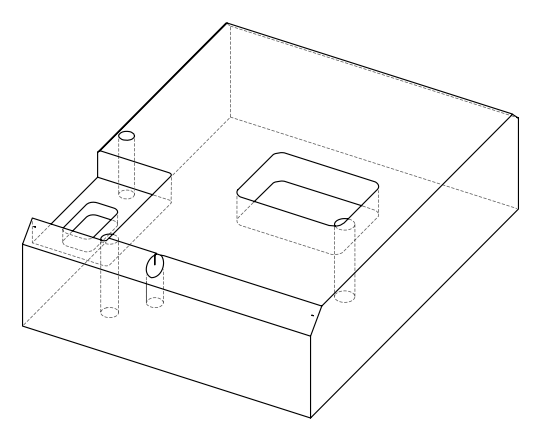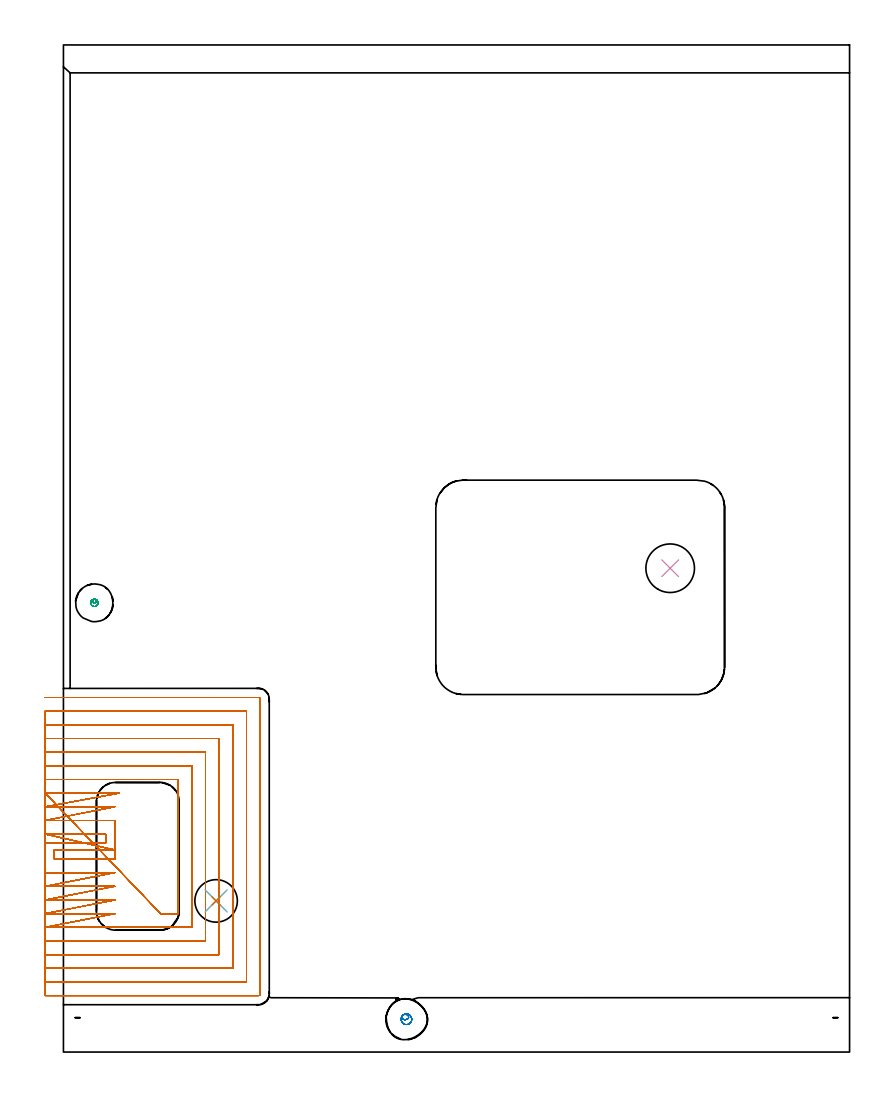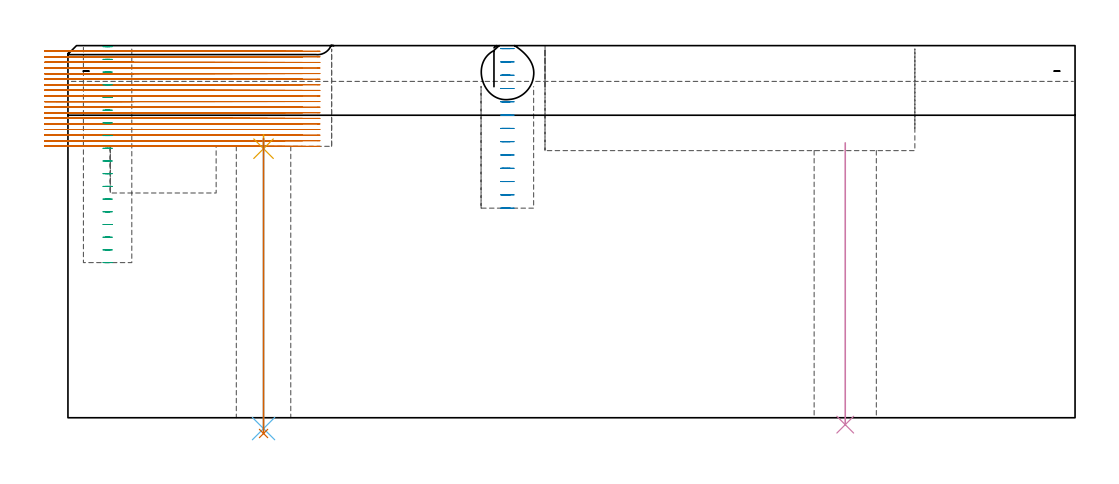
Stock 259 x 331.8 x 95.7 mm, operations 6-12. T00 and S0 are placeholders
(PLAN: 12 operations, 8 tool changes, 137.8 min)
(1 AREA_MILL | FG_CHAMFER_SURFACE | UGT0205_001 | 1.78 min | 504 mm3)
(2 AREA_MILL_1 | FG_CHAMFER_SURFACE_1 | UGT0205_001 | 14.05 min | 41470 mm3)
(3 AREA_MILL_2 | FG_CHAMFER_SURFACE_2 | UGT0205_001 | 8.46 min | 10955 mm3)
(4 MILL_RECTANGULAR_POCKET | POCKET_RECTANGULAR_STRAIGHT | NXT0201_010 | Follow Part, ap 2.5, ae 75% | 6.78 min | 48876 mm3)
(5 MILL_RECTANGULAR_POCKET_1 | POCKET_RECTANGULAR_STRAIGHT_1 | UGT0201_008 | Follow Part, ap 4, ae 75% | 8.29 min | 179433 mm3)
(6 MILL_SLOT | SLOT_PARTIAL_RECTANGULAR | NXT0201_008 | Follow Part, ap 1.5, ae 75% | 95.73 min | 149307 mm3)
(7 MILL_BLIND_HOLE_FROM_SOLID_MATERIAL | STEP1POCKET | NXT0201_010 | Spiral | 0.9 min | 4962 mm3)
(8 MILL_BLIND_HOLE_FROM_SOLID_MATERIAL_1 | STEP1POCKET_1 | NXT0201_010 | Spiral | 0.83 min | 6745 mm3)
(9 INDEXABLE_INSERT_DRILL_THROUGH_HOLE_FROM_SOLID | STEP1HOLE | NXT0302_003 | 0.3 min | 13794 mm3)
(10 SPOT_DRILL | STEP1HOLE_1 | NXT0321_9005460120000 | 0.04 min | 8 mm3)
(11 DRILL_THROUGH_HOLE_INTO_CENTER | STEP1HOLE_1 | NXT0301_042 | 0.31 min | 2741 mm3)
(12 DRILL_TO_ENLARGE_THROUGH_HOLE | STEP1HOLE_1 | NXT0301_104 | 0.31 min | 7993 mm3)
(TOOL UGT0205_001 | Chamfer Mill 20 x 3 x 45 deg. | D20 FL50 Z2)
(TOOL NXT0201_010 | ENDMILL 10mm [2P460-1000-NA 1630] | D10 FL30 Z6)
(TOOL UGT0201_008 | End Mill 16 mm | D16 FL32 Z4)
(TOOL NXT0201_008 | ENDMILL 6mm [2P460-0600-NA 1630] | D6 FL26 Z6)
(TOOL NXT0302_003 | Index. Insert Drill 16mm [880-D1600L20-05] | D16 PA176 FL80 Z2)
(TOOL NXT0321_9005460120000 | NC Spot Drill, 142deg, 12mm, Carbide, Uncoated | D12 PA142 FL30 Z2)
(TOOL NXT0301_042 | Carbide Drill 7.1mm [860.1-0710-057A1-MM 2214] | D7.1 PA140 FL85 Z2)
(TOOL NXT0301_104 | Carbide Drill 14mm [860.1-1400-112A1-MM 2214] | D14 PA140 FL123 Z2)
(OP 6 MILL_SLOT)
G17 G21 G94 G90
T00 M6
G54
G17 G0 G90 X-6. Y68.8 S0 M3
G43 Z105.7 H1
Z94.261
G94 G1 X-3. F250.
X13.9 F500.
Y71.8
X-3.
X-6. F250.
X16.9 Y66.6 F500.
X13.9 F250.
X-3. F500.
Y63.6
X13.9
X16.9 F250.
Y76.3 F500.
X13.9 F250.
X-3. F500.
X-6. F250.
X16.9 Y80.8 F500.
X13.9 F250.
X-3. F500.
X-6. F250.
X18.393 Y85.3 F500.
X15.393 F250.
X-3. F500.
X-6. F250.
X31.991 Y45.6 F500.
X34.991 F250.
X37.8 F500.
Y89.8
X-3.
X-6. F250.
Y59.1
X-3.
X13.9 F500.
X16.9 F250.
X-6. Y54.6 F500.
X-3. F250.
X13.9 F500.
X16.9 F250.
X-6. Y50.1 F500.
X-3. F250.
X13.9 F500.
X16.9 F250.
X-6. Y45.6 F500.
X-3. F250.
X14.008 F500.
X17.008 F250.
X-6. Y41.1 F500.
X-3. F250.
X42.3 F500.
Y94.3
X-3.
X-6. F250.
Y36.6
X-3.
X46.8 F500.
Y98.8
X-3.
X-6. F250.
Y32.1
X-3.
X51.3 F500.
Y103.3
X-3.
X-6. F250.
Y27.6
X-3.
X55.8 F500.
Y107.8
X-3.
X-6. F250.
Y23.1
X-3.
X60.3 F500.
Y112.3
X-3.
X-6. F250.
Y18.6
X-3.
X64.3 F500.
G3 X64.8 Y19.1 R0.5
G1 Y116.3
G3 X64.3 Y116.8 R0.5
G1 X-3.
X-6. F250.
G0 Y68.8 Z92.822
G1 X-3.
X13.9 F500.
Y71.8
X-3.
X-6. F250.
X16.9 Y66.6 F500.
X13.9 F250.
X-3. F500.
Y63.6
X13.9
X16.9 F250.
Y76.3 F500.
X13.9 F250.
X-3. F500.
X-6. F250.
X16.9 Y80.8 F500.
X13.9 F250.
X-3. F500.
X-6. F250.
X18.393 Y85.3 F500.
X15.393 F250.
X-3. F500.
X-6. F250.
X31.991 Y45.6 F500.
X34.991 F250.
X37.8 F500.
Y89.8
X-3.
X-6. F250.
Y59.1
X-3.
X13.9 F500.
X16.9 F250.
X-6. Y54.6 F500.
X-3. F250.
X13.9 F500.
X16.9 F250.
X-6. Y50.1 F500.
X-3. F250.
X13.9 F500.
X16.9 F250.
X-6. Y45.6 F500.
X-3. F250.
X14.008 F500.
X17.008 F250.
X-6. Y41.1 F500.
X-3. F250.
X42.3 F500.
Y94.3
X-3.
X-6. F250.
Y36.6
X-3.
X46.8 F500.
Y98.8
X-3.
X-6. F250.
Y32.1
X-3.
X51.3 F500.
Y103.3
X-3.
X-6. F250.
Y27.6
X-3.
X55.8 F500.
Y107.8
X-3.
X-6. F250.
Y23.1
X-3.
X60.3 F500.
Y112.3
X-3.
X-6. F250.
Y18.6
X-3.
X64.3 F500.
G3 X64.8 Y19.1 R0.5
G1 Y116.3
G3 X64.3 Y116.8 R0.5
G1 X-3.
X-6. F250.
G0 Y68.8 Z91.383
G1 X-3.
X13.9 F500.
Y71.8
X-3.
X-6. F250.
X16.9 Y66.6 F500.
X13.9 F250.
X-3. F500.
Y63.6
X13.9
X16.9 F250.
Y76.3 F500.
X13.9 F250.
X-3. F500.
X-6. F250.
X16.9 Y80.8 F500.
X13.9 F250.
X-3. F500.
X-6. F250.
X18.393 Y85.3 F500.
X15.393 F250.
X-3. F500.
X-6. F250.
X31.991 Y45.6 F500.
X34.991 F250.
X37.8 F500.
Y89.8
X-3.
X-6. F250.
Y59.1
X-3.
X13.9 F500.
X16.9 F250.
X-6. Y54.6 F500.
X-3. F250.
X13.9 F500.
X16.9 F250.
X-6. Y50.1 F500.
X-3. F250.
X13.9 F500.
X16.9 F250.
X-6. Y45.6 F500.
X-3. F250.
X14.008 F500.
X17.008 F250.
X-6. Y41.1 F500.
X-3. F250.
X42.3 F500.
Y94.3
X-3.
X-6. F250.
Y36.6
X-3.
X46.8 F500.
Y98.8
X-3.
X-6. F250.
Y32.1
X-3.
X51.3 F500.
Y103.3
X-3.
X-6. F250.
Y27.6
X-3.
X55.8 F500.
Y107.8
X-3.
X-6. F250.
Y23.1
X-3.
X60.3 F500.
Y112.3
X-3.
X-6. F250.
Y18.6
X-3.
X64.3 F500.
G3 X64.8 Y19.1 R0.5
G1 Y116.3
G3 X64.3 Y116.8 R0.5
G1 X-3.
X-6. F250.
G0 Y68.8 Z89.944
G1 X-3.
X13.9 F500.
Y71.8
X-3.
X-6. F250.
X16.9 Y66.6 F500.
X13.9 F250.
X-3. F500.
Y63.6
X13.9
X16.9 F250.
Y76.3 F500.
X13.9 F250.
X-3. F500.
X-6. F250.
X16.9 Y80.8 F500.
X13.9 F250.
X-3. F500.
X-6. F250.
X18.393 Y85.3 F500.
X15.393 F250.
X-3. F500.
X-6. F250.
X31.991 Y45.6 F500.
X34.991 F250.
X37.8 F500.
Y89.8
X-3.
X-6. F250.
Y59.1
X-3.
X13.9 F500.
X16.9 F250.
X-6. Y54.6 F500.
X-3. F250.
X13.9 F500.
X16.9 F250.
X-6. Y50.1 F500.
X-3. F250.
X13.9 F500.
X16.9 F250.
X-6. Y45.6 F500.
X-3. F250.
X14.008 F500.
X17.008 F250.
X-6. Y41.1 F500.
X-3. F250.
X42.3 F500.
Y94.3
X-3.
X-6. F250.
Y36.6
X-3.
X46.8 F500.
Y98.8
X-3.
X-6. F250.
Y32.1
X-3.
X51.3 F500.
Y103.3
X-3.
X-6. F250.
Y27.6
X-3.
X55.8 F500.
Y107.8
X-3.
X-6. F250.
Y23.1
X-3.
X60.3 F500.
Y112.3
X-3.
X-6. F250.
Y18.6
X-3.
X64.3 F500.
G3 X64.8 Y19.1 R0.5
G1 Y116.3
G3 X64.3 Y116.8 R0.5
G1 X-3.
X-6. F250.
G0 Y68.8 Z88.505
G1 X-3.
X13.9 F500.
Y71.8
X-3.
X-6. F250.
X16.9 Y66.6 F500.
X13.9 F250.
X-3. F500.
Y63.6
X13.9
X16.9 F250.
Y76.3 F500.
X13.9 F250.
X-3. F500.
X-6. F250.
X16.9 Y80.8 F500.
X13.9 F250.
X-3. F500.
X-6. F250.
X18.393 Y85.3 F500.
X15.393 F250.
X-3. F500.
X-6. F250.
X31.991 Y45.6 F500.
X34.991 F250.
X37.8 F500.
Y89.8
X-3.
X-6. F250.
Y59.1
X-3.
X13.9 F500.
X16.9 F250.
X-6. Y54.6 F500.
X-3. F250.
X13.9 F500.
X16.9 F250.
X-6. Y50.1 F500.
X-3. F250.
X13.9 F500.
X16.9 F250.
X-6. Y45.6 F500.
X-3. F250.
X14.008 F500.
X17.008 F250.
X-6. Y41.1 F500.
X-3. F250.
X42.3 F500.
Y94.3
X-3.
X-6. F250.
Y36.6
X-3.
X46.8 F500.
Y98.8
X-3.
X-6. F250.
Y32.1
X-3.
X51.3 F500.
Y103.3
X-3.
X-6. F250.
Y27.6
X-3.
X55.8 F500.
Y107.8
X-3.
X-6. F250.
Y23.1
X-3.
X60.3 F500.
Y112.3
X-3.
X-6. F250.
Y18.6
X-3.
X64.3 F500.
G3 X64.8 Y19.1 R0.5
G1 Y116.3
G3 X64.3 Y116.8 R0.5
G1 X-3.
X-6. F250.
G0 Y68.8 Z87.067
G1 X-3.
X13.9 F500.
Y71.8
X-3.
X-6. F250.
X16.9 Y66.6 F500.
X13.9 F250.
X-3. F500.
Y63.6
X13.9
X16.9 F250.
Y76.3 F500.
X13.9 F250.
X-3. F500.
X-6. F250.
X16.9 Y80.8 F500.
X13.9 F250.
X-3. F500.
X-6. F250.
X18.393 Y85.3 F500.
X15.393 F250.
X-3. F500.
X-6. F250.
X31.991 Y45.6 F500.
X34.991 F250.
X37.8 F500.
Y89.8
X-3.
X-6. F250.
Y59.1
X-3.
X13.9 F500.
X16.9 F250.
X-6. Y54.6 F500.
X-3. F250.
X13.9 F500.
X16.9 F250.
X-6. Y50.1 F500.
X-3. F250.
X13.9 F500.
X16.9 F250.
X-6. Y45.6 F500.
X-3. F250.
X14.008 F500.
X17.008 F250.
X-6. Y41.1 F500.
X-3. F250.
X42.3 F500.
Y94.3
X-3.
X-6. F250.
Y36.6
X-3.
X46.8 F500.
Y98.8
X-3.
X-6. F250.
Y32.1
X-3.
X51.3 F500.
Y103.3
X-3.
X-6. F250.
Y27.6
X-3.
X55.8 F500.
Y107.8
X-3.
X-6. F250.
Y23.1
X-3.
X60.3 F500.
Y112.3
X-3.
X-6. F250.
Y18.6
X-3.
X64.3 F500.
G3 X64.8 Y19.1 R0.5
G1 Y116.3
G3 X64.3 Y116.8 R0.5
G1 X-3.
X-6. F250.
G0 Y68.8 Z85.628
G1 X-3.
X13.9 F500.
Y71.8
X-3.
X-6. F250.
X16.9 Y66.6 F500.
X13.9 F250.
X-3. F500.
Y63.6
X13.9
X16.9 F250.
Y76.3 F500.
X13.9 F250.
X-3. F500.
X-6. F250.
X16.9 Y80.8 F500.
X13.9 F250.
X-3. F500.
X-6. F250.
X18.393 Y85.3 F500.
X15.393 F250.
X-3. F500.
X-6. F250.
X31.991 Y45.6 F500.
X34.991 F250.
X37.8 F500.
Y89.8
X-3.
X-6. F250.
Y59.1
X-3.
X13.9 F500.
X16.9 F250.
X-6. Y54.6 F500.
X-3. F250.
X13.9 F500.
X16.9 F250.
X-6. Y50.1 F500.
X-3. F250.
X13.9 F500.
X16.9 F250.
X-6. Y45.6 F500.
X-3. F250.
X14.008 F500.
X17.008 F250.
X-6. Y41.1 F500.
X-3. F250.
X42.3 F500.
Y94.3
X-3.
X-6. F250.
Y36.6
X-3.
X46.8 F500.
Y98.8
X-3.
X-6. F250.
Y32.1
X-3.
X51.3 F500.
Y103.3
X-3.
X-6. F250.
Y27.6
X-3.
X55.8 F500.
Y107.8
X-3.
X-6. F250.
Y23.1
X-3.
X60.3 F500.
Y112.3
X-3.
X-6. F250.
Y18.6
X-3.
X64.3 F500.
G3 X64.8 Y19.1 R0.5
G1 Y116.3
G3 X64.3 Y116.8 R0.5
G1 X-3.
X-6. F250.
G0 Y68.8 Z84.189
G1 X-3.
X13.9 F500.
Y71.8
X-3.
X-6. F250.
X16.9 Y66.6 F500.
X13.9 F250.
X-3. F500.
Y63.6
X13.9
X16.9 F250.
Y76.3 F500.
X13.9 F250.
X-3. F500.
X-6. F250.
X16.9 Y80.8 F500.
X13.9 F250.
X-3. F500.
X-6. F250.
X18.393 Y85.3 F500.
X15.393 F250.
X-3. F500.
X-6. F250.
X31.991 Y45.6 F500.
X34.991 F250.
X37.8 F500.
Y89.8
X-3.
X-6. F250.
Y59.1
X-3.
X13.9 F500.
X16.9 F250.
X-6. Y54.6 F500.
X-3. F250.
X13.9 F500.
X16.9 F250.
X-6. Y50.1 F500.
X-3. F250.
X13.9 F500.
X16.9 F250.
X-6. Y45.6 F500.
X-3. F250.
X14.008 F500.
X17.008 F250.
X-6. Y41.1 F500.
X-3. F250.
X42.3 F500.
Y94.3
X-3.
X-6. F250.
Y36.6
X-3.
X46.8 F500.
Y98.8
X-3.
X-6. F250.
Y32.1
X-3.
X51.3 F500.
Y103.3
X-3.
X-6. F250.
Y27.6
X-3.
X55.8 F500.
Y107.8
X-3.
X-6. F250.
Y23.1
X-3.
X60.3 F500.
Y112.3
X-3.
X-6. F250.
Y18.6
X-3.
X64.3 F500.
G3 X64.8 Y19.1 R0.5
G1 Y116.3
G3 X64.3 Y116.8 R0.5
G1 X-3.
X-6. F250.
G0 Y68.8 Z82.75
G1 X-3.
X13.9 F500.
Y71.8
X-3.
X-6. F250.
X16.9 Y66.6 F500.
X13.9 F250.
X-3. F500.
Y63.6
X13.9
X16.9 F250.
Y76.3 F500.
X13.9 F250.
X-3. F500.
X-6. F250.
X16.9 Y80.8 F500.
X13.9 F250.
X-3. F500.
X-6. F250.
X18.393 Y85.3 F500.
X15.393 F250.
X-3. F500.
X-6. F250.
X31.991 Y45.6 F500.
X34.991 F250.
X37.8 F500.
Y89.8
X-3.
X-6. F250.
Y59.1
X-3.
X13.9 F500.
X16.9 F250.
X-6. Y54.6 F500.
X-3. F250.
X13.9 F500.
X16.9 F250.
X-6. Y50.1 F500.
X-3. F250.
X13.9 F500.
X16.9 F250.
X-6. Y45.6 F500.
X-3. F250.
X14.008 F500.
X17.008 F250.
X-6. Y41.1 F500.
X-3. F250.
X42.3 F500.
Y94.3
X-3.
X-6. F250.
Y36.6
X-3.
X46.8 F500.
Y98.8
X-3.
X-6. F250.
Y32.1
X-3.
X51.3 F500.
Y103.3
X-3.
X-6. F250.
Y27.6
X-3.
X55.8 F500.
Y107.8
X-3.
X-6. F250.
Y23.1
X-3.
X60.3 F500.
Y112.3
X-3.
X-6. F250.
Y18.6
X-3.
X64.3 F500.
G3 X64.8 Y19.1 R0.5
G1 Y116.3
G3 X64.3 Y116.8 R0.5
G1 X-3.
X-6. F250.
G0 Y68.8 Z81.311
G1 X-3.
X13.9 F500.
Y71.8
X-3.
X-6. F250.
X16.9 Y66.6 F500.
X13.9 F250.
X-3. F500.
Y63.6
X13.9
X16.9 F250.
Y76.3 F500.
X13.9 F250.
X-3. F500.
X-6. F250.
X16.9 Y80.8 F500.
X13.9 F250.
X-3. F500.
X-6. F250.
X18.393 Y85.3 F500.
X15.393 F250.
X-3. F500.
X-6. F250.
X31.991 Y45.6 F500.
X34.991 F250.
X37.8 F500.
Y89.8
X-3.
X-6. F250.
Y59.1
X-3.
X13.9 F500.
X16.9 F250.
X-6. Y54.6 F500.
X-3. F250.
X13.9 F500.
X16.9 F250.
X-6. Y50.1 F500.
X-3. F250.
X13.9 F500.
X16.9 F250.
X-6. Y45.6 F500.
X-3. F250.
X14.008 F500.
X17.008 F250.
X-6. Y41.1 F500.
X-3. F250.
X42.3 F500.
Y94.3
X-3.
X-6. F250.
Y36.6
X-3.
X46.8 F500.
Y98.8
X-3.
X-6. F250.
Y32.1
X-3.
X51.3 F500.
Y103.3
X-3.
X-6. F250.
Y27.6
X-3.
X55.8 F500.
Y107.8
X-3.
X-6. F250.
Y23.1
X-3.
X60.3 F500.
Y112.3
X-3.
X-6. F250.
Y18.6
X-3.
X64.3 F500.
G3 X64.8 Y19.1 R0.5
G1 Y116.3
G3 X64.3 Y116.8 R0.5
G1 X-3.
X-6. F250.
G0 Y68.8 Z79.872
G1 X-3.
X13.9 F500.
Y71.8
X-3.
X-6. F250.
X16.9 Y66.6 F500.
X13.9 F250.
X-3. F500.
Y63.6
X13.9
X16.9 F250.
Y76.3 F500.
X13.9 F250.
X-3. F500.
X-6. F250.
X16.9 Y80.8 F500.
X13.9 F250.
X-3. F500.
X-6. F250.
X18.393 Y85.3 F500.
X15.393 F250.
X-3. F500.
X-6. F250.
X31.991 Y45.6 F500.
X34.991 F250.
X37.8 F500.
Y89.8
X-3.
X-6. F250.
Y59.1
X-3.
X13.9 F500.
X16.9 F250.
X-6. Y54.6 F500.
X-3. F250.
X13.9 F500.
X16.9 F250.
X-6. Y50.1 F500.
X-3. F250.
X13.9 F500.
X16.9 F250.
X-6. Y45.6 F500.
X-3. F250.
X14.008 F500.
X17.008 F250.
X-6. Y41.1 F500.
X-3. F250.
X42.3 F500.
Y94.3
X-3.
X-6. F250.
Y36.6
X-3.
X46.8 F500.
Y98.8
X-3.
X-6. F250.
Y32.1
X-3.
X51.3 F500.
Y103.3
X-3.
X-6. F250.
Y27.6
X-3.
X55.8 F500.
Y107.8
X-3.
X-6. F250.
Y23.1
X-3.
X60.3 F500.
Y112.3
X-3.
X-6. F250.
Y18.6
X-3.
X64.3 F500.
G3 X64.8 Y19.1 R0.5
G1 Y116.3
G3 X64.3 Y116.8 R0.5
G1 X-3.
X-6. F250.
G0 Y68.8 Z78.433
G1 X-3.
X13.9 F500.
Y71.8
X-3.
X-6. F250.
X16.9 Y66.6 F500.
X13.9 F250.
X-3. F500.
Y63.6
X13.9
X16.9 F250.
Y76.3 F500.
X13.9 F250.
X-3. F500.
X-6. F250.
X16.9 Y80.8 F500.
X13.9 F250.
X-3. F500.
X-6. F250.
X18.393 Y85.3 F500.
X15.393 F250.
X-3. F500.
X-6. F250.
X31.991 Y45.6 F500.
X34.991 F250.
X37.8 F500.
Y89.8
X-3.
X-6. F250.
Y59.1
X-3.
X13.9 F500.
X16.9 F250.
X-6. Y54.6 F500.
X-3. F250.
X13.9 F500.
X16.9 F250.
X-6. Y50.1 F500.
X-3. F250.
X13.9 F500.
X16.9 F250.
X-6. Y45.6 F500.
X-3. F250.
X14.008 F500.
X17.008 F250.
X-6. Y41.1 F500.
X-3. F250.
X42.3 F500.
Y94.3
X-3.
X-6. F250.
Y36.6
X-3.
X46.8 F500.
Y98.8
X-3.
X-6. F250.
Y32.1
X-3.
X51.3 F500.
Y103.3
X-3.
X-6. F250.
Y27.6
X-3.
X55.8 F500.
Y107.8
X-3.
X-6. F250.
Y23.1
X-3.
X60.3 F500.
Y112.3
X-3.
X-6. F250.
Y18.6
X-3.
X64.3 F500.
G3 X64.8 Y19.1 R0.5
G1 Y116.3
G3 X64.3 Y116.8 R0.5
G1 X-3.
X-6. F250.
G0 Y68.8 Z76.994
G1 X-3.
X13.9 F500.
Y71.8
X-3.
X-6. F250.
X16.9 Y66.6 F500.
X13.9 F250.
X-3. F500.
Y63.6
X13.9
X16.9 F250.
Y76.3 F500.
X13.9 F250.
X-3. F500.
X-6. F250.
X16.9 Y80.8 F500.
X13.9 F250.
X-3. F500.
X-6. F250.
X18.393 Y85.3 F500.
X15.393 F250.
X-3. F500.
X-6. F250.
X31.991 Y45.6 F500.
X34.991 F250.
X37.8 F500.
Y89.8
X-3.
X-6. F250.
Y59.1
X-3.
X13.9 F500.
X16.9 F250.
X-6. Y54.6 F500.
X-3. F250.
X13.9 F500.
X16.9 F250.
X-6. Y50.1 F500.
X-3. F250.
X13.9 F500.
X16.9 F250.
X-6. Y45.6 F500.
X-3. F250.
X14.008 F500.
X17.008 F250.
X-6. Y41.1 F500.
X-3. F250.
X42.3 F500.
Y94.3
X-3.
X-6. F250.
Y36.6
X-3.
X46.8 F500.
Y98.8
X-3.
X-6. F250.
Y32.1
X-3.
X51.3 F500.
Y103.3
X-3.
X-6. F250.
Y27.6
X-3.
X55.8 F500.
Y107.8
X-3.
X-6. F250.
Y23.1
X-3.
X60.3 F500.
Y112.3
X-3.
X-6. F250.
Y18.6
X-3.
X64.3 F500.
G3 X64.8 Y19.1 R0.5
G1 Y116.3
G3 X64.3 Y116.8 R0.5
G1 X-3.
X-6. F250.
G0 Y68.8 Z75.556
G1 X-3.
X13.9 F500.
Y71.8
X-3.
X-6. F250.
X16.9 Y66.6 F500.
X13.9 F250.
X-3. F500.
Y63.6
X13.9
X16.9 F250.
Y76.3 F500.
X13.9 F250.
X-3. F500.
X-6. F250.
X16.9 Y80.8 F500.
X13.9 F250.
X-3. F500.
X-6. F250.
X18.393 Y85.3 F500.
X15.393 F250.
X-3. F500.
X-6. F250.
X31.991 Y45.6 F500.
X34.991 F250.
X37.8 F500.
Y89.8
X-3.
X-6. F250.
Y59.1
X-3.
X13.9 F500.
X16.9 F250.
X-6. Y54.6 F500.
X-3. F250.
X13.9 F500.
X16.9 F250.
X-6. Y50.1 F500.
X-3. F250.
X13.9 F500.
X16.9 F250.
X-6. Y45.6 F500.
X-3. F250.
X14.008 F500.
X17.008 F250.
X-6. Y41.1 F500.
X-3. F250.
X42.3 F500.
Y94.3
X-3.
X-6. F250.
Y36.6
X-3.
X46.8 F500.
Y98.8
X-3.
X-6. F250.
Y32.1
X-3.
X51.3 F500.
Y103.3
X-3.
X-6. F250.
Y27.6
X-3.
X55.8 F500.
Y107.8
X-3.
X-6. F250.
Y23.1
X-3.
X60.3 F500.
Y112.3
X-3.
X-6. F250.
Y18.6
X-3.
X64.3 F500.
G3 X64.8 Y19.1 R0.5
G1 Y116.3
G3 X64.3 Y116.8 R0.5
G1 X-3.
X-6. F250.
G0 Y68.8 Z74.117
G1 X-3.
X13.9 F500.
Y71.8
X-3.
X-6. F250.
X16.9 Y66.6 F500.
X13.9 F250.
X-3. F500.
Y63.6
X13.9
X16.9 F250.
Y76.3 F500.
X13.9 F250.
X-3. F500.
X-6. F250.
X16.9 Y80.8 F500.
X13.9 F250.
X-3. F500.
X-6. F250.
X18.393 Y85.3 F500.
X15.393 F250.
X-3. F500.
X-6. F250.
X31.991 Y45.6 F500.
X34.991 F250.
X37.8 F500.
Y89.8
X-3.
X-6. F250.
Y59.1
X-3.
X13.9 F500.
X16.9 F250.
X-6. Y54.6 F500.
X-3. F250.
X13.9 F500.
X16.9 F250.
X-6. Y50.1 F500.
X-3. F250.
X13.9 F500.
X16.9 F250.
X-6. Y45.6 F500.
X-3. F250.
X14.008 F500.
X17.008 F250.
X-6. Y41.1 F500.
X-3. F250.
X42.3 F500.
Y94.3
X-3.
X-6. F250.
Y36.6
X-3.
X46.8 F500.
Y98.8
X-3.
X-6. F250.
Y32.1
X-3.
X51.3 F500.
Y103.3
X-3.
X-6. F250.
Y27.6
X-3.
X55.8 F500.
Y107.8
X-3.
X-6. F250.
Y23.1
X-3.
X60.3 F500.
Y112.3
X-3.
X-6. F250.
Y18.6
X-3.
X64.3 F500.
G3 X64.8 Y19.1 R0.5
G1 Y116.3
G3 X64.3 Y116.8 R0.5
G1 X-3.
X-6. F250.
G0 Y68.8 Z72.678
G1 X-3.
X13.9 F500.
Y71.8
X-3.
X-6. F250.
X16.9 Y66.6 F500.
X13.9 F250.
X-3. F500.
Y63.6
X13.9
X16.9 F250.
Y76.3 F500.
X13.9 F250.
X-3. F500.
X-6. F250.
X16.9 Y80.8 F500.
X13.9 F250.
X-3. F500.
X-6. F250.
X18.393 Y85.3 F500.
X15.393 F250.
X-3. F500.
X-6. F250.
X31.991 Y45.6 F500.
X34.991 F250.
X37.8 F500.
Y89.8
X-3.
X-6. F250.
Y59.1
X-3.
X13.9 F500.
X16.9 F250.
X-6. Y54.6 F500.
X-3. F250.
X13.9 F500.
X16.9 F250.
X-6. Y50.1 F500.
X-3. F250.
X13.9 F500.
X16.9 F250.
X-6. Y45.6 F500.
X-3. F250.
X14.008 F500.
X17.008 F250.
X-6. Y41.1 F500.
X-3. F250.
X42.3 F500.
Y94.3
X-3.
X-6. F250.
Y36.6
X-3.
X46.8 F500.
Y98.8
X-3.
X-6. F250.
Y32.1
X-3.
X51.3 F500.
Y103.3
X-3.
X-6. F250.
Y27.6
X-3.
X55.8 F500.
Y107.8
X-3.
X-6. F250.
Y23.1
X-3.
X60.3 F500.
Y112.3
X-3.
X-6. F250.
Y18.6
X-3.
X64.3 F500.
G3 X64.8 Y19.1 R0.5
G1 Y116.3
G3 X64.3 Y116.8 R0.5
G1 X-3.
X-6. F250.
G0 Y68.8 Z71.239
G1 X-3.
X13.9 F500.
Y71.8
X-3.
X-6. F250.
X16.9 Y66.6 F500.
X13.9 F250.
X-3. F500.
Y63.6
X13.9
X16.9 F250.
Y76.3 F500.
X13.9 F250.
X-3. F500.
X-6. F250.
X16.9 Y80.8 F500.
X13.9 F250.
X-3. F500.
X-6. F250.
X18.393 Y85.3 F500.
X15.393 F250.
X-3. F500.
X-6. F250.
X31.991 Y45.6 F500.
X34.991 F250.
X37.8 F500.
Y89.8
X-3.
X-6. F250.
Y59.1
X-3.
X13.9 F500.
X16.9 F250.
X-6. Y54.6 F500.
X-3. F250.
X13.9 F500.
X16.9 F250.
X-6. Y50.1 F500.
X-3. F250.
X13.9 F500.
X16.9 F250.
X-6. Y45.6 F500.
X-3. F250.
X14.008 F500.
X17.008 F250.
X-6. Y41.1 F500.
X-3. F250.
X42.3 F500.
Y94.3
X-3.
X-6. F250.
Y36.6
X-3.
X46.8 F500.
Y98.8
X-3.
X-6. F250.
Y32.1
X-3.
X51.3 F500.
Y103.3
X-3.
X-6. F250.
Y27.6
X-3.
X55.8 F500.
Y107.8
X-3.
X-6. F250.
Y23.1
X-3.
X60.3 F500.
Y112.3
X-3.
X-6. F250.
Y18.6
X-3.
X64.3 F500.
G3 X64.8 Y19.1 R0.5
G1 Y116.3
G3 X64.3 Y116.8 R0.5
G1 X-3.
X-6. F250.
G0 Y68.8 Z69.8
G1 X-3.
X13.9 F500.
Y71.8
X-3.
X-6. F250.
X16.9 Y66.6 F500.
X13.9 F250.
X-3. F500.
Y63.6
X13.9
X16.9 F250.
Y76.3 F500.
X13.9 F250.
X-3. F500.
X-6. F250.
X16.9 Y80.8 F500.
X13.9 F250.
X-3. F500.
X-6. F250.
X18.393 Y85.3 F500.
X15.393 F250.
X-3. F500.
X-6. F250.
X31.991 Y45.6 F500.
X34.991 F250.
X37.8 F500.
Y89.8
X-3.
X-6. F250.
Y59.1
X-3.
X13.9 F500.
X16.9 F250.
X-6. Y54.6 F500.
X-3. F250.
X13.9 F500.
X16.9 F250.
X-6. Y50.1 F500.
X-3. F250.
X13.9 F500.
X16.9 F250.
X-6. Y45.6 F500.
X-3. F250.
X14.008 F500.
X17.008 F250.
X-6. Y41.1 F500.
X-3. F250.
X42.3 F500.
Y94.3
X-3.
X-6. F250.
Y36.6
X-3.
X46.8 F500.
Y98.8
X-3.
X-6. F250.
Y32.1
X-3.
X51.3 F500.
Y103.3
X-3.
X-6. F250.
Y27.6
X-3.
X55.8 F500.
Y107.8
X-3.
X-6. F250.
Y23.1
X-3.
X60.3 F500.
Y112.3
X-3.
X-6. F250.
Y18.6
X-3.
X64.3 F500.
G3 X64.8 Y19.1 R0.5
G1 Y116.3
G3 X64.3 Y116.8 R0.5
G1 X-3.
X-6. F250.
G0 Z105.7
M5
M2
(OP 7 MILL_BLIND_HOLE_FROM_SOLID_MATERIAL)
G17 G21 G94 G90
T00 M6
G54
G17 G0 G90 X113. Y10.8 S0 M3
G43 Z105.7 H1
Z94.931
G94 G3 X113.591 Y11.959 R0.73 F250.
X111.971 Y12.216 R1.159
X111.584 Y9.771 R1.75
X111.971 Y12.216 R-1.75
X111.778 Y10.994 R0.875
X113. Y10.8 R0.875
G0 Z91.512
G3 X113.591 Y11.959 R0.73
X111.971 Y12.216 R1.159
X111.584 Y9.771 R1.75
X111.971 Y12.216 R-1.75
X111.778 Y10.994 R0.875
X113. Y10.8 R0.875
G0 Z88.092
G3 X113.591 Y11.959 R0.73
X111.971 Y12.216 R1.159
X111.584 Y9.771 R1.75
X111.971 Y12.216 R-1.75
X111.778 Y10.994 R0.875
X113. Y10.8 R0.875
G0 Z84.673
G3 X113.591 Y11.959 R0.73
X111.971 Y12.216 R1.159
X111.584 Y9.771 R1.75
X111.971 Y12.216 R-1.75
X111.778 Y10.994 R0.875
X113. Y10.8 R0.875
G0 Z81.254
G3 X113.591 Y11.959 R0.73
X111.971 Y12.216 R1.159
X111.584 Y9.771 R1.75
X111.971 Y12.216 R-1.75
X111.778 Y10.994 R0.875
X113. Y10.8 R0.875
G0 Z77.835
G3 X113.591 Y11.959 R0.73
X111.971 Y12.216 R1.159
X111.584 Y9.771 R1.75
X111.971 Y12.216 R-1.75
X111.778 Y10.994 R0.875
X113. Y10.8 R0.875
G0 Z74.415
G3 X113.591 Y11.959 R0.73
X111.971 Y12.216 R1.159
X111.584 Y9.771 R1.75
X111.971 Y12.216 R-1.75
X111.778 Y10.994 R0.875
X113. Y10.8 R0.875
G0 Z70.996
G3 X113.591 Y11.959 R0.73
X111.971 Y12.216 R1.159
X111.584 Y9.771 R1.75
X111.971 Y12.216 R-1.75
X111.778 Y10.994 R0.875
X113. Y10.8 R0.875
G0 Z67.577
G3 X113.591 Y11.959 R0.73
X111.971 Y12.216 R1.159
X111.584 Y9.771 R1.75
X111.971 Y12.216 R-1.75
X111.778 Y10.994 R0.875
X113. Y10.8 R0.875
G0 Z64.158
G3 X113.591 Y11.959 R0.73
X111.971 Y12.216 R1.159
X111.584 Y9.771 R1.75
X111.971 Y12.216 R-1.75
X111.778 Y10.994 R0.875
X113. Y10.8 R0.875
G0 Z60.738
G3 X113.591 Y11.959 R0.73
X111.971 Y12.216 R1.159
X111.584 Y9.771 R1.75
X111.971 Y12.216 R-1.75
X111.778 Y10.994 R0.875
X113. Y10.8 R0.875
G0 Z57.319
G3 X113.591 Y11.959 R0.73
X111.971 Y12.216 R1.159
X111.584 Y9.771 R1.75
X111.971 Y12.216 R-1.75
X111.778 Y10.994 R0.875
X113. Y10.8 R0.875
G0 Z53.9
G3 X113.591 Y11.959 R0.73
X111.971 Y12.216 R1.159
X111.584 Y9.771 R1.75
X111.971 Y12.216 R-1.75
X111.778 Y10.994 R0.875
X113. Y10.8 R0.875
G0 Z105.7
M5
M2
(OP 8 MILL_BLIND_HOLE_FROM_SOLID_MATERIAL_1)
G17 G21 G94 G90
T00 M6
G54
G17 G0 G90 X10.2 Y148. S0 M3
G43 Z105.7 H1
Z95.433
G94 G3 X10.8 Y148.6 R0.6 F250.
X10.2 Y149.2 R0.6
X9. Y148. R1.2
X10.2 Y149.2 R-1.2
X9.6 Y148.6 R0.6
X10.2 Y148. R0.6
G0 Z92.167
G3 X10.8 Y148.6 R0.6
X10.2 Y149.2 R0.6
X9. Y148. R1.2
X10.2 Y149.2 R-1.2
X9.6 Y148.6 R0.6
X10.2 Y148. R0.6
G0 Z88.9
G3 X10.8 Y148.6 R0.6
X10.2 Y149.2 R0.6
X9. Y148. R1.2
X10.2 Y149.2 R-1.2
X9.6 Y148.6 R0.6
X10.2 Y148. R0.6
G0 Z85.633
G3 X10.8 Y148.6 R0.6
X10.2 Y149.2 R0.6
X9. Y148. R1.2
X10.2 Y149.2 R-1.2
X9.6 Y148.6 R0.6
X10.2 Y148. R0.6
G0 Z82.367
G3 X10.8 Y148.6 R0.6
X10.2 Y149.2 R0.6
X9. Y148. R1.2
X10.2 Y149.2 R-1.2
X9.6 Y148.6 R0.6
X10.2 Y148. R0.6
G0 Z79.1
G3 X10.8 Y148.6 R0.6
X10.2 Y149.2 R0.6
X9. Y148. R1.2
X10.2 Y149.2 R-1.2
X9.6 Y148.6 R0.6
X10.2 Y148. R0.6
G0 Z75.833
G3 X10.8 Y148.6 R0.6
X10.2 Y149.2 R0.6
X9. Y148. R1.2
X10.2 Y149.2 R-1.2
X9.6 Y148.6 R0.6
X10.2 Y148. R0.6
G0 Z72.567
G3 X10.8 Y148.6 R0.6
X10.2 Y149.2 R0.6
X9. Y148. R1.2
X10.2 Y149.2 R-1.2
X9.6 Y148.6 R0.6
X10.2 Y148. R0.6
G0 Z69.3
G3 X10.8 Y148.6 R0.6
X10.2 Y149.2 R0.6
X9. Y148. R1.2
X10.2 Y149.2 R-1.2
X9.6 Y148.6 R0.6
X10.2 Y148. R0.6
G0 Z66.033
G3 X10.8 Y148.6 R0.6
X10.2 Y149.2 R0.6
X9. Y148. R1.2
X10.2 Y149.2 R-1.2
X9.6 Y148.6 R0.6
X10.2 Y148. R0.6
G0 Z62.767
G3 X10.8 Y148.6 R0.6
X10.2 Y149.2 R0.6
X9. Y148. R1.2
X10.2 Y149.2 R-1.2
X9.6 Y148.6 R0.6
X10.2 Y148. R0.6
G0 Z59.5
G3 X10.8 Y148.6 R0.6
X10.2 Y149.2 R0.6
X9. Y148. R1.2
X10.2 Y149.2 R-1.2
X9.6 Y148.6 R0.6
X10.2 Y148. R0.6
G0 Z56.233
G3 X10.8 Y148.6 R0.6
X10.2 Y149.2 R0.6
X9. Y148. R1.2
X10.2 Y149.2 R-1.2
X9.6 Y148.6 R0.6
X10.2 Y148. R0.6
G0 Z52.967
G3 X10.8 Y148.6 R0.6
X10.2 Y149.2 R0.6
X9. Y148. R1.2
X10.2 Y149.2 R-1.2
X9.6 Y148.6 R0.6
X10.2 Y148. R0.6
G0 Z49.7
G3 X10.8 Y148.6 R0.6
X10.2 Y149.2 R0.6
X9. Y148. R1.2
X10.2 Y149.2 R-1.2
X9.6 Y148.6 R0.6
X10.2 Y148. R0.6
G0 Z46.433
G3 X10.8 Y148.6 R0.6
X10.2 Y149.2 R0.6
X9. Y148. R1.2
X10.2 Y149.2 R-1.2
X9.6 Y148.6 R0.6
X10.2 Y148. R0.6
G0 Z43.167
G3 X10.8 Y148.6 R0.6
X10.2 Y149.2 R0.6
X9. Y148. R1.2
X10.2 Y149.2 R-1.2
X9.6 Y148.6 R0.6
X10.2 Y148. R0.6
G0 Z39.9
G3 X10.8 Y148.6 R0.6
X10.2 Y149.2 R0.6
X9. Y148. R1.2
X10.2 Y149.2 R-1.2
X9.6 Y148.6 R0.6
X10.2 Y148. R0.6
G0 Z105.7
M5
M2
(OP 9 INDEXABLE_INSERT_DRILL_THROUGH_HOLE_FROM_SOLID)
G17 G21 G94 G90
T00 M6
G54
G17 G0 G90 X199.9 Y159.4 S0 M3
G43 Z105.7 H1
G94 G81 G98 Z-1.779 F250. R70.7
G80
M5
M2
(OP 10 SPOT_DRILL)
G17 G21 G94 G90
T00 M6
G54
G17 G0 G90 X50.3 Y49.8 S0 M3
G43 Z105.7 H0
G94 G81 G98 Z69.193 F250. R72.8
G80
M5
M2
(OP 11 DRILL_THROUGH_HOLE_INTO_CENTER)
G17 G21 G94 G90
T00 M6
G54
G17 G0 G90 X50.3 Y49.8 S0 M3
G43 Z105.7 H1
G94 G73 G98 Z-2.792 F250. Q6.599 R71.8
G80
M5
M2
(OP 12 DRILL_TO_ENLARGE_THROUGH_HOLE)
G17 G21 G94 G90
T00 M6
G54
G17 G0 G90 X50.3 Y49.8 S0 M3
G43 Z105.7 H1
G94 G73 G98 Z-4.048 F250. Q12.308 R71.8
G80
M5
M2
